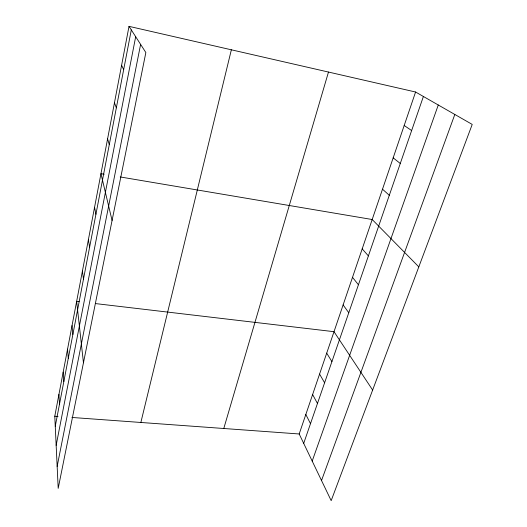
<?xml version="1.0" encoding="UTF-8"?>
<svg xmlns="http://www.w3.org/2000/svg" width="527" height="527" viewBox="0 0 527 527"><rect width="100%" height="100%" fill="white"/><g stroke="black" fill="none" stroke-linecap="round" stroke-linejoin="round"><path stroke-width="0.79" d="M129.01 26.35L145.854 52.542L58.194 488.364L54.782 416.218L129.01 26.35L415.586 92.014L472.218 124.418L331.18 500.65L299.191 433.978L415.586 92.014M55.256 426.271L131.295 29.901M56.158 445.335L135.683 36.725M57.16 466.395L140.61 44.393M140.854 422.47L231.36 49.801M223.777 428.497L328.486 72.054M303.697 443.372L423.398 96.487M312.195 461.085L438.273 104.998M321.523 480.525L454.821 114.464M54.782 416.218L58.042 416.449M71.896 417.456L299.191 433.978M79.103 301.648L76.652 301.358L83.45 362.793M95.453 303.578L334.006 331.687L372.635 390.052M104.168 174.233L100.953 173.693L112.073 220.477M120.242 176.953L372.187 219.515L418.813 266.879M404.189 125.498L411.64 130.551M393.175 157.869L400.283 163.475M382.51 189.193L389.295 195.306M362.194 248.882L368.386 255.905M352.51 277.34L358.426 284.771M343.117 304.929L348.775 312.742M326.7 353.149L331.918 361.594M319.573 374.091L324.599 382.793M312.616 394.532L317.465 403.478M305.825 414.486L310.495 423.662M121.599 65.276L123.674 69.63M114.464 102.752L116.342 107.851M107.587 138.871L109.28 144.648M94.557 207.289L95.921 214.291M88.384 239.732L89.597 247.268M82.416 271.069L83.49 279.106M72.041 325.581L72.878 334.428M67.555 349.144L68.293 358.327M63.181 372.095L63.833 381.588M58.925 394.44L59.485 404.229"/></g></svg>
